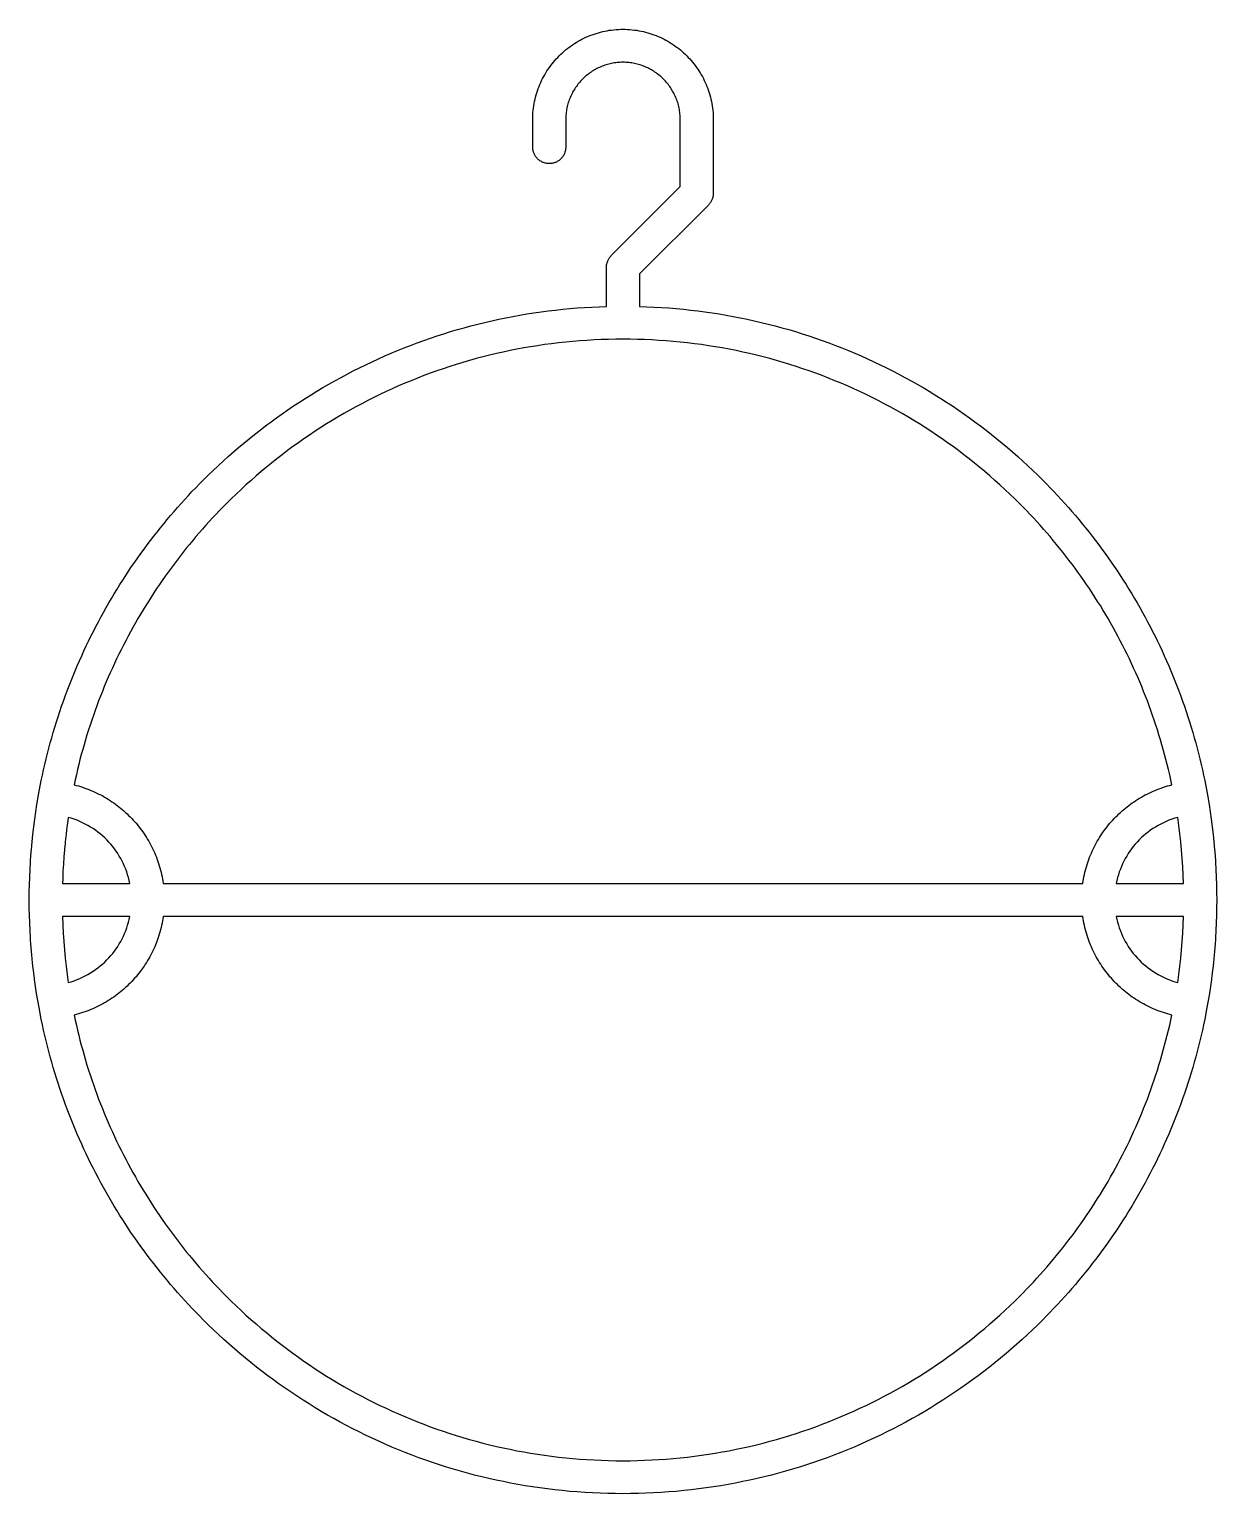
# Model space of a CAD drawing. Extents: x 27 to 2943, y 104 to 2866.
# Drawn here: x 92.5 to 372.5, y 2520.7 to 2866 of the extents above; entities that cross this region are included whole.
import ezdxf

# ---------------------------------------------------------------- set-up
doc = ezdxf.new("R2010")
doc.units = 0
doc.layers.add('IMPORT_-_HANGER_PACK_EPS', color=18, linetype='CONTINUOUS')

msp = doc.modelspace()

# ---------------------------------------------------------------- linework, layer by layer
at = {"layer": 'IMPORT_-_HANGER_PACK_EPS'}
for points in [[(218.98, 2838.16), (218.97, 2837.96), (218.96, 2837.77), (218.93, 2837.57), (218.9, 2837.38), (218.85, 2837.19), (218.8, 2837.01), (218.74, 2836.83), (218.67, 2836.65), (218.59, 2836.48), (218.51, 2836.31), (218.41, 2836.15), (218.31, 2835.99), (218.2, 2835.84), (218.09, 2835.69), (217.97, 2835.55), (217.84, 2835.41), (217.7, 2835.28), (217.56, 2835.16), (217.41, 2835.05), (217.26, 2834.94), (217.1, 2834.84), (216.94, 2834.74), (216.77, 2834.66), (216.6, 2834.58), (216.42, 2834.51), (216.24, 2834.45), (216.06, 2834.4), (215.87, 2834.35), (215.68, 2834.32), (215.48, 2834.29), (215.29, 2834.28), (215.09, 2834.27), (214.89, 2834.28), (214.69, 2834.29), (214.49, 2834.32), (214.3, 2834.35), (214.11, 2834.4), (213.93, 2834.45), (213.75, 2834.51), (213.57, 2834.58), (213.4, 2834.66), (213.23, 2834.74), (213.07, 2834.84), (212.91, 2834.94), (212.76, 2835.05), (212.61, 2835.16), (212.47, 2835.28), (212.34, 2835.41), (212.21, 2835.55), (212.09, 2835.69), (211.97, 2835.84), (211.86, 2835.99), (211.76, 2836.15), (211.67, 2836.31), (211.58, 2836.48), (211.5, 2836.65), (211.43, 2836.83), (211.37, 2837.01), (211.32, 2837.19), (211.28, 2837.38), (211.24, 2837.57), (211.22, 2837.77), (211.2, 2837.96), (211.2, 2838.16), (211.2, 2844.67), (211.2, 2845.22), (211.23, 2845.76), (211.26, 2846.3), (211.31, 2846.84), (211.37, 2847.37), (211.44, 2847.9), (211.53, 2848.43), (211.63, 2848.95), (211.75, 2849.46), (211.87, 2849.97), (212.01, 2850.48), (212.16, 2850.98), (212.32, 2851.48), (212.49, 2851.97), (212.68, 2852.46), (212.88, 2852.94), (213.08, 2853.41), (213.3, 2853.88), (213.53, 2854.34), (213.78, 2854.8), (214.03, 2855.25), (214.29, 2855.69), (214.56, 2856.12), (214.84, 2856.55), (215.14, 2856.97), (215.44, 2857.39), (215.75, 2857.79), (216.07, 2858.19), (216.4, 2858.58), (216.74, 2858.96), (217.09, 2859.34), (217.45, 2859.7), (217.81, 2860.06), (218.19, 2860.41), (218.57, 2860.75), (218.96, 2861.08), (219.36, 2861.4), (219.76, 2861.71), (220.18, 2862.01), (220.6, 2862.31), (221.03, 2862.59), (221.46, 2862.86), (221.91, 2863.12), (222.35, 2863.38), (222.81, 2863.62), (223.27, 2863.85), (223.74, 2864.07), (224.21, 2864.27), (224.69, 2864.47), (225.18, 2864.66), (225.67, 2864.83), (226.17, 2864.99), (226.67, 2865.14), (227.18, 2865.28), (227.69, 2865.41), (228.2, 2865.52), (228.73, 2865.62), (229.25, 2865.71), (229.78, 2865.78), (230.31, 2865.84), (230.85, 2865.89), (231.39, 2865.93), (231.94, 2865.95), (232.48, 2865.95), (233.03, 2865.95), (233.57, 2865.93), (234.12, 2865.89), (234.65, 2865.84), (235.19, 2865.78), (235.71, 2865.71), (236.24, 2865.62), (236.76, 2865.52), (237.28, 2865.41), (237.79, 2865.28), (238.3, 2865.14), (238.8, 2864.99), (239.29, 2864.83), (239.79, 2864.66), (240.27, 2864.47), (240.75, 2864.27), (241.23, 2864.07), (241.69, 2863.85), (242.16, 2863.62), (242.61, 2863.38), (243.06, 2863.12), (243.5, 2862.86), (243.94, 2862.59), (244.37, 2862.31), (244.79, 2862.01), (245.2, 2861.71), (245.61, 2861.4), (246.01, 2861.08), (246.4, 2860.75), (246.78, 2860.41), (247.15, 2860.06), (247.52, 2859.7), (247.88, 2859.34), (248.22, 2858.96), (248.56, 2858.58), (248.89, 2858.19), (249.21, 2857.79), (249.53, 2857.39), (249.83, 2856.97), (250.12, 2856.55), (250.4, 2856.12), (250.68, 2855.69), (250.94, 2855.25), (251.19, 2854.8), (251.43, 2854.34), (251.66, 2853.88), (251.88, 2853.41), (252.09, 2852.94), (252.29, 2852.46), (252.47, 2851.97), (252.65, 2851.48), (252.81, 2850.98), (252.96, 2850.48), (253.09, 2849.97), (253.22, 2849.46), (253.33, 2848.95), (253.43, 2848.43), (253.52, 2847.9), (253.6, 2847.37), (253.66, 2846.84), (253.71, 2846.3), (253.74, 2845.76), (253.76, 2845.22), (253.77, 2844.67), (253.77, 2827.27), (253.76, 2827.07), (253.75, 2826.87), (253.72, 2826.68), (253.69, 2826.48), (253.64, 2826.29), (253.59, 2826.11), (253.53, 2825.93), (253.46, 2825.75), (253.38, 2825.57), (253.29, 2825.41), (253.19, 2825.24), (253.09, 2825.08), (252.98, 2824.93), (252.86, 2824.78), (252.74, 2824.64), (252.61, 2824.5), (236.37, 2808.27), (236.37, 2800.6), (238.11, 2800.54), (239.84, 2800.46), (241.57, 2800.36), (243.29, 2800.24), (245, 2800.1), (246.71, 2799.94), (248.41, 2799.76), (250.11, 2799.55), (251.8, 2799.33), (253.48, 2799.09), (255.16, 2798.83), (256.83, 2798.54), (258.49, 2798.24), (260.15, 2797.92), (261.8, 2797.58), (263.44, 2797.22), (265.08, 2796.84), (266.71, 2796.44), (268.33, 2796.02), (269.94, 2795.58), (271.55, 2795.13), (273.14, 2794.66), (274.73, 2794.16), (276.31, 2793.65), (277.89, 2793.12), (279.45, 2792.58), (281.01, 2792.01), (282.56, 2791.43), (284.09, 2790.83), (285.62, 2790.21), (287.14, 2789.58), (288.66, 2788.92), (290.16, 2788.26), (291.65, 2787.57), (293.14, 2786.86), (294.61, 2786.14), (296.07, 2785.41), (297.53, 2784.65), (298.97, 2783.88), (300.41, 2783.1), (301.83, 2782.29), (303.24, 2781.47), (304.65, 2780.64), (306.04, 2779.79), (307.42, 2778.92), (308.79, 2778.04), (310.15, 2777.14), (311.5, 2776.23), (312.84, 2775.3), (314.17, 2774.36), (315.48, 2773.4), (316.78, 2772.43), (318.08, 2771.44), (319.36, 2770.44), (320.62, 2769.42), (321.88, 2768.39), (323.12, 2767.35), (324.35, 2766.29), (325.57, 2765.22), (326.78, 2764.13), (327.97, 2763.03), (329.15, 2761.91), (330.32, 2760.79), (331.47, 2759.65), (332.36, 2758.75), (333.24, 2757.85), (334.11, 2756.94), (334.97, 2756.02), (335.83, 2755.09), (336.68, 2754.16), (337.51, 2753.21), (338.34, 2752.26), (339.17, 2751.31), (339.98, 2750.34), (340.78, 2749.37), (341.58, 2748.39), (342.37, 2747.4), (343.14, 2746.41), (343.91, 2745.41), (344.68, 2744.4), (345.43, 2743.39), (346.17, 2742.36), (346.9, 2741.33), (347.63, 2740.3), (348.34, 2739.26), (349.05, 2738.21), (349.75, 2737.15), (350.44, 2736.09), (351.11, 2735.02), (351.78, 2733.94), (352.44, 2732.86), (353.09, 2731.77), (353.73, 2730.68), (354.37, 2729.58), (354.99, 2728.47), (355.6, 2727.35), (356.2, 2726.23), (356.79, 2725.11), (357.37, 2723.98), (357.94, 2722.84), (358.51, 2721.69), (359.06, 2720.54), (359.6, 2719.39), (360.13, 2718.23), (360.65, 2717.06), (361.16, 2715.89), (361.66, 2714.71), (362.15, 2713.53), (362.63, 2712.34), (363.1, 2711.15), (363.56, 2709.95), (364, 2708.74), (364.44, 2707.53), (364.86, 2706.32), (365.28, 2705.1), (365.68, 2703.87), (366.07, 2702.64), (366.46, 2701.41), (366.83, 2700.17), (367.19, 2698.92), (367.53, 2697.67), (367.87, 2696.42), (368.2, 2695.16), (368.51, 2693.9), (368.81, 2692.63), (369.1, 2691.36), (369.38, 2690.08), (369.65, 2688.8), (369.69, 2688.81), (370.06, 2686.7), (370.38, 2684.96), (370.67, 2683.2), (370.95, 2681.45), (371.2, 2679.68), (371.43, 2677.91), (371.63, 2676.13), (371.82, 2674.34), (371.98, 2672.55), (372.03, 2671.98), (372.1, 2670.99), (372.17, 2670), (372.22, 2669.35), (372.29, 2668.07), (372.31, 2667.67), (372.37, 2666.19), (372.38, 2665.95), (372.44, 2664.32), (372.44, 2664.22), (372.47, 2662.49), (372.47, 2662.44), (372.48, 2660.66), (372.47, 2658.86), (372.47, 2658.83), (372.44, 2657.08), (372.44, 2657.01), (372.38, 2655.31), (372.38, 2655.18), (372.31, 2653.55), (372.29, 2653.35), (372.21, 2651.81), (372.19, 2651.52), (372.09, 2650.07), (372.06, 2649.69), (371.95, 2648.35), (371.9, 2647.86), (371.79, 2646.64), (371.72, 2646.02), (371.61, 2644.96), (371.51, 2644.11), (371.42, 2643.37), (371.26, 2642.13), (371.26, 2642.11), (371.24, 2641.92), (371.23, 2641.91), (371, 2640.24), (370.75, 2638.59), (370.48, 2636.94), (370.19, 2635.3), (369.69, 2632.51), (369.65, 2632.51), (369.38, 2631.23), (369.1, 2629.95), (368.81, 2628.68), (368.51, 2627.41), (368.2, 2626.15), (367.87, 2624.89), (367.53, 2623.64), (367.19, 2622.39), (366.83, 2621.14), (366.46, 2619.9), (366.07, 2618.67), (365.68, 2617.44), (365.28, 2616.21), (364.86, 2614.99), (364.44, 2613.78), (364, 2612.57), (363.56, 2611.36), (363.1, 2610.17), (362.63, 2608.97), (362.15, 2607.78), (361.66, 2606.6), (361.16, 2605.42), (360.65, 2604.25), (360.13, 2603.08), (359.6, 2601.92), (359.06, 2600.77), (358.51, 2599.62), (357.94, 2598.47), (357.37, 2597.33), (356.79, 2596.2), (356.2, 2595.08), (355.6, 2593.96), (354.99, 2592.84), (354.37, 2591.74), (353.73, 2590.63), (353.09, 2589.54), (352.44, 2588.45), (351.78, 2587.37), (351.12, 2586.29), (350.44, 2585.22), (349.75, 2584.16), (349.05, 2583.1), (348.34, 2582.05), (347.63, 2581.01), (346.9, 2579.98), (346.17, 2578.95), (345.43, 2577.92), (344.68, 2576.91), (343.91, 2575.9), (343.14, 2574.9), (342.37, 2573.91), (341.58, 2572.92), (340.78, 2571.94), (339.98, 2570.97), (339.17, 2570), (338.34, 2569.05), (337.51, 2568.1), (336.68, 2567.16), (335.83, 2566.22), (334.97, 2565.29), (334.11, 2564.38), (333.24, 2563.46), (332.36, 2562.56), (331.47, 2561.67), (330.28, 2560.48), (329.07, 2559.32), (327.85, 2558.17), (326.61, 2557.03), (325.36, 2555.91), (324.1, 2554.8), (322.82, 2553.71), (321.53, 2552.63), (320.23, 2551.57), (318.91, 2550.52), (317.58, 2549.49), (316.24, 2548.47), (314.89, 2547.47), (313.52, 2546.49), (312.14, 2545.52), (310.75, 2544.57), (309.35, 2543.63), (307.94, 2542.71), (306.51, 2541.81), (305.07, 2540.93), (303.62, 2540.06), (302.16, 2539.21), (300.69, 2538.37), (299.21, 2537.56), (297.72, 2536.76), (296.21, 2535.97), (294.7, 2535.21), (293.17, 2534.46), (291.64, 2533.73), (290.09, 2533.02), (288.54, 2532.33), (286.97, 2531.66), (285.4, 2531), (283.81, 2530.37), (282.22, 2529.75), (280.61, 2529.15), (279, 2528.57), (277.38, 2528.01), (275.75, 2527.47), (274.11, 2526.95), (272.46, 2526.45), (270.8, 2525.97), (269.14, 2525.51), (267.47, 2525.06), (265.79, 2524.64), (264.1, 2524.24), (262.4, 2523.86), (260.69, 2523.5), (258.98, 2523.16), (257.26, 2522.84), (255.53, 2522.55), (253.8, 2522.27), (252.06, 2522.01), (250.31, 2521.78), (248.56, 2521.57), (246.79, 2521.38), (245.03, 2521.21), (243.25, 2521.06), (241.47, 2520.94), (239.69, 2520.84), (237.89, 2520.76), (236.1, 2520.7), (234.29, 2520.67), (232.48, 2520.66), (230.67, 2520.67), (228.87, 2520.7), (227.07, 2520.76), (225.28, 2520.84), (223.49, 2520.94), (221.71, 2521.06), (219.94, 2521.21), (218.17, 2521.38), (216.41, 2521.57), (214.65, 2521.78), (212.91, 2522.01), (211.17, 2522.27), (209.43, 2522.55), (207.7, 2522.84), (205.98, 2523.16), (204.27, 2523.5), (202.57, 2523.86), (200.87, 2524.24), (199.18, 2524.64), (197.5, 2525.06), (195.83, 2525.51), (194.16, 2525.97), (192.5, 2526.45), (190.86, 2526.95), (189.22, 2527.47), (187.59, 2528.01), (185.96, 2528.57), (184.35, 2529.15), (182.75, 2529.75), (181.15, 2530.37), (179.57, 2531), (177.99, 2531.66), (176.43, 2532.33), (174.87, 2533.02), (173.33, 2533.73), (171.79, 2534.46), (170.27, 2535.21), (168.75, 2535.97), (167.25, 2536.76), (165.76, 2537.56), (164.27, 2538.37), (162.8, 2539.21), (161.34, 2540.06), (159.89, 2540.93), (158.46, 2541.81), (157.03, 2542.71), (155.62, 2543.63), (154.21, 2544.57), (152.82, 2545.52), (151.44, 2546.49), (150.08, 2547.47), (148.72, 2548.47), (147.38, 2549.49), (146.05, 2550.52), (144.74, 2551.57), (143.44, 2552.63), (142.15, 2553.71), (140.87, 2554.8), (139.61, 2555.91), (138.36, 2557.03), (137.12, 2558.17), (135.9, 2559.32), (134.69, 2560.48), (133.49, 2561.67), (132.61, 2562.56), (131.73, 2563.46), (130.85, 2564.38), (129.99, 2565.29), (129.14, 2566.22), (128.29, 2567.16), (127.45, 2568.1), (126.62, 2569.05), (125.8, 2570), (124.99, 2570.97), (124.18, 2571.94), (123.39, 2572.92), (122.6, 2573.91), (121.82, 2574.9), (121.05, 2575.9), (120.29, 2576.91), (119.54, 2577.92), (118.8, 2578.95), (118.06, 2579.98), (117.34, 2581.01), (116.62, 2582.05), (115.91, 2583.1), (115.22, 2584.16), (114.53, 2585.22), (113.85, 2586.29), (113.18, 2587.37), (112.52, 2588.45), (111.87, 2589.54), (111.23, 2590.63), (110.6, 2591.74), (109.98, 2592.84), (109.37, 2593.96), (108.77, 2595.08), (108.17, 2596.2), (107.59, 2597.33), (107.02, 2598.47), (106.46, 2599.62), (105.91, 2600.77), (105.37, 2601.92), (104.84, 2603.08), (104.31, 2604.25), (103.8, 2605.42), (103.3, 2606.6), (102.82, 2607.78), (102.34, 2608.97), (101.87, 2610.17), (101.41, 2611.36), (100.96, 2612.57), (100.53, 2613.78), (100.1, 2614.99), (99.69, 2616.21), (99.28, 2617.44), (98.89, 2618.67), (98.51, 2619.9), (98.14, 2621.14), (97.78, 2622.39), (97.43, 2623.64), (97.09, 2624.89), (96.77, 2626.15), (96.46, 2627.41), (96.15, 2628.68), (95.86, 2629.95), (95.58, 2631.23), (95.31, 2632.51), (95.27, 2632.51), (94.78, 2635.3), (94.49, 2636.94), (94.22, 2638.59), (93.96, 2640.24), (93.73, 2641.91), (93.73, 2641.92), (93.7, 2642.11), (93.7, 2642.13), (93.54, 2643.37), (93.45, 2644.11), (93.35, 2644.96), (93.24, 2646.02), (93.18, 2646.64), (93.06, 2647.86), (93.02, 2648.35), (92.91, 2649.69), (92.88, 2650.07), (92.78, 2651.52), (92.76, 2651.81), (92.67, 2653.35), (92.66, 2653.55), (92.59, 2655.18), (92.58, 2655.31), (92.53, 2657.01), (92.53, 2657.08), (92.49, 2658.83), (92.49, 2658.86), (92.48, 2660.66), (92.49, 2662.44), (92.49, 2662.49), (92.53, 2664.22), (92.53, 2664.32), (92.58, 2665.95), (92.59, 2666.19), (92.66, 2667.67), (92.68, 2668.07), (92.75, 2669.35), (92.79, 2670), (92.86, 2670.99), (92.94, 2671.98), (92.98, 2672.55), (93.15, 2674.34), (93.33, 2676.13), (93.54, 2677.91), (93.77, 2679.68), (94.02, 2681.45), (94.29, 2683.2), (94.59, 2684.96), (94.9, 2686.7), (95.28, 2688.81), (95.32, 2688.8), (95.58, 2690.08), (95.86, 2691.36), (96.15, 2692.63), (96.46, 2693.9), (96.77, 2695.16), (97.1, 2696.42), (97.43, 2697.67), (97.78, 2698.92), (98.14, 2700.17), (98.51, 2701.41), (98.89, 2702.64), (99.28, 2703.87), (99.69, 2705.1), (100.1, 2706.32), (100.53, 2707.53), (100.96, 2708.74), (101.41, 2709.95), (101.87, 2711.15), (102.34, 2712.34), (102.82, 2713.53), (103.3, 2714.71), (103.8, 2715.89), (104.31, 2717.06), (104.84, 2718.23), (105.37, 2719.39), (105.91, 2720.55), (106.46, 2721.69), (107.02, 2722.84), (107.59, 2723.98), (108.17, 2725.11), (108.77, 2726.23), (109.37, 2727.35), (109.98, 2728.47), (110.6, 2729.58), (111.23, 2730.68), (111.87, 2731.77), (112.52, 2732.86), (113.18, 2733.94), (113.85, 2735.02), (114.53, 2736.09), (115.22, 2737.15), (115.91, 2738.21), (116.62, 2739.26), (117.34, 2740.3), (118.06, 2741.33), (118.8, 2742.36), (119.54, 2743.39), (120.29, 2744.4), (121.05, 2745.41), (121.82, 2746.41), (122.6, 2747.4), (123.39, 2748.39), (124.18, 2749.37), (124.99, 2750.34), (125.8, 2751.31), (126.62, 2752.26), (127.45, 2753.21), (128.29, 2754.16), (129.14, 2755.09), (129.99, 2756.02), (130.85, 2756.94), (131.73, 2757.85), (132.61, 2758.75), (133.49, 2759.65), (134.65, 2760.79), (135.81, 2761.91), (136.99, 2763.03), (138.19, 2764.13), (139.39, 2765.22), (140.61, 2766.29), (141.84, 2767.35), (143.09, 2768.39), (144.34, 2769.42), (145.61, 2770.44), (146.89, 2771.44), (148.18, 2772.43), (149.48, 2773.4), (150.8, 2774.36), (152.13, 2775.3), (153.46, 2776.23), (154.81, 2777.14), (156.17, 2778.04), (157.54, 2778.92), (158.93, 2779.79), (160.32, 2780.64), (161.72, 2781.47), (163.13, 2782.29), (164.56, 2783.1), (165.99, 2783.88), (167.44, 2784.65), (168.89, 2785.41), (170.36, 2786.14), (171.83, 2786.86), (173.31, 2787.57), (174.81, 2788.26), (176.31, 2788.92), (177.82, 2789.58), (179.34, 2790.21), (180.87, 2790.83), (182.41, 2791.43), (183.96, 2792.01), (185.51, 2792.58), (187.08, 2793.12), (188.65, 2793.65), (190.23, 2794.16), (191.82, 2794.66), (193.42, 2795.13), (195.03, 2795.58), (196.64, 2796.02), (198.26, 2796.44), (199.89, 2796.84), (201.52, 2797.22), (203.17, 2797.58), (204.82, 2797.92), (206.47, 2798.24), (208.14, 2798.54), (209.81, 2798.83), (211.48, 2799.09), (213.17, 2799.33), (214.86, 2799.55), (216.55, 2799.76), (218.26, 2799.94), (219.97, 2800.1), (221.68, 2800.24), (223.4, 2800.36), (225.13, 2800.46), (226.86, 2800.54), (228.59, 2800.6), (228.59, 2809.88), (228.59, 2809.88), (228.6, 2810.06), (228.61, 2810.25), (228.63, 2810.44), (228.67, 2810.62), (228.71, 2810.8), (228.75, 2810.99), (228.81, 2811.16), (228.88, 2811.34), (228.95, 2811.52), (229.04, 2811.69), (229.13, 2811.85), (229.23, 2812.02), (229.35, 2812.18), (229.47, 2812.33), (229.6, 2812.48), (229.73, 2812.63), (245.99, 2828.88), (245.99, 2844.67), (245.99, 2845.01), (245.97, 2845.36), (245.95, 2845.7), (245.92, 2846.04), (245.88, 2846.38), (245.83, 2846.72), (245.78, 2847.05), (245.71, 2847.38), (245.64, 2847.71), (245.56, 2848.03), (245.47, 2848.35), (245.38, 2848.67), (245.28, 2848.98), (245.17, 2849.3), (245.05, 2849.6), (244.92, 2849.91), (244.79, 2850.21), (244.65, 2850.51), (244.51, 2850.8), (244.35, 2851.09), (244.19, 2851.37), (244.03, 2851.65), (243.85, 2851.93), (243.67, 2852.2), (243.49, 2852.47), (243.29, 2852.73), (243.1, 2852.99), (242.89, 2853.24), (242.68, 2853.49), (242.47, 2853.73), (242.25, 2853.97), (242.02, 2854.2), (241.79, 2854.43), (241.55, 2854.65), (241.31, 2854.87), (241.06, 2855.08), (240.8, 2855.28), (240.55, 2855.48), (240.28, 2855.67), (240.02, 2855.86), (239.74, 2856.04), (239.47, 2856.21), (239.19, 2856.38), (238.9, 2856.54), (238.61, 2856.69), (238.32, 2856.84), (238.02, 2856.98), (237.72, 2857.11), (237.42, 2857.23), (237.11, 2857.35), (236.8, 2857.46), (236.48, 2857.57), (236.17, 2857.66), (235.85, 2857.75), (235.52, 2857.83), (235.19, 2857.9), (234.86, 2857.96), (234.53, 2858.02), (234.2, 2858.07), (233.86, 2858.11), (233.52, 2858.14), (233.17, 2858.16), (232.83, 2858.17), (232.48, 2858.18), (232.14, 2858.17), (231.79, 2858.16), (231.45, 2858.14), (231.11, 2858.11), (230.77, 2858.07), (230.43, 2858.02), (230.1, 2857.96), (229.77, 2857.9), (229.44, 2857.83), (229.12, 2857.75), (228.8, 2857.66), (228.48, 2857.57), (228.17, 2857.46), (227.85, 2857.35), (227.55, 2857.23), (227.24, 2857.11), (226.94, 2856.98), (226.64, 2856.84), (226.35, 2856.69), (226.06, 2856.54), (225.78, 2856.38), (225.5, 2856.21), (225.22, 2856.04), (224.95, 2855.86), (224.68, 2855.67), (224.42, 2855.48), (224.16, 2855.28), (223.91, 2855.08), (223.66, 2854.87), (223.42, 2854.65), (223.18, 2854.43), (222.95, 2854.2), (222.72, 2853.97), (222.5, 2853.73), (222.28, 2853.49), (222.07, 2853.24), (221.87, 2852.99), (221.67, 2852.73), (221.48, 2852.47), (221.29, 2852.2), (221.11, 2851.93), (220.94, 2851.65), (220.77, 2851.37), (220.61, 2851.09), (220.46, 2850.8), (220.31, 2850.51), (220.17, 2850.21), (220.04, 2849.91), (219.92, 2849.6), (219.8, 2849.3), (219.69, 2848.99), (219.59, 2848.67), (219.49, 2848.35), (219.4, 2848.03), (219.32, 2847.71), (219.25, 2847.38), (219.19, 2847.05), (219.13, 2846.72), (219.08, 2846.38), (219.05, 2846.04), (219.02, 2845.7), (218.99, 2845.36), (218.98, 2845.01), (218.98, 2844.67)], [(103.05, 2687.8), (103.56, 2687.67), (104.06, 2687.53), (104.56, 2687.38), (105.06, 2687.22), (105.55, 2687.05), (106.04, 2686.88), (106.53, 2686.69), (107.01, 2686.5), (107.48, 2686.3), (107.95, 2686.09), (108.42, 2685.87), (108.88, 2685.64), (109.34, 2685.41), (109.79, 2685.17), (110.23, 2684.92), (110.68, 2684.66), (111.11, 2684.39), (111.54, 2684.11), (111.97, 2683.83), (112.39, 2683.54), (112.81, 2683.25), (113.22, 2682.94), (113.62, 2682.63), (114.02, 2682.31), (114.41, 2681.98), (114.79, 2681.65), (115.17, 2681.31), (115.55, 2680.96), (115.91, 2680.61), (116.28, 2680.25), (116.63, 2679.88), (116.98, 2679.51), (117.32, 2679.13), (117.66, 2678.73), (118, 2678.34), (118.32, 2677.93), (118.64, 2677.52), (118.95, 2677.11), (119.25, 2676.69), (119.54, 2676.26), (119.83, 2675.83), (120.11, 2675.39), (120.38, 2674.94), (120.64, 2674.49), (120.9, 2674.04), (121.15, 2673.58), (121.38, 2673.11), (121.61, 2672.64), (121.84, 2672.17), (122.05, 2671.69), (122.25, 2671.21), (122.45, 2670.72), (122.63, 2670.23), (122.81, 2669.73), (122.98, 2669.23), (123.13, 2668.72), (123.28, 2668.21), (123.42, 2667.7), (123.55, 2667.18), (123.67, 2666.66), (123.78, 2666.14), (123.88, 2665.61), (123.97, 2665.08), (124.05, 2664.54), (340.91, 2664.54), (340.99, 2665.08), (341.08, 2665.61), (341.18, 2666.14), (341.29, 2666.66), (341.41, 2667.18), (341.54, 2667.7), (341.68, 2668.21), (341.83, 2668.72), (341.99, 2669.23), (342.16, 2669.73), (342.33, 2670.23), (342.52, 2670.72), (342.71, 2671.21), (342.92, 2671.69), (343.13, 2672.17), (343.35, 2672.64), (343.58, 2673.11), (343.82, 2673.58), (344.07, 2674.04), (344.32, 2674.49), (344.58, 2674.94), (344.86, 2675.39), (345.13, 2675.83), (345.42, 2676.26), (345.72, 2676.69), (346.02, 2677.11), (346.33, 2677.52), (346.65, 2677.93), (346.97, 2678.34), (347.3, 2678.73), (347.64, 2679.13), (347.99, 2679.51), (348.34, 2679.88), (348.69, 2680.25), (349.05, 2680.61), (349.42, 2680.96), (349.79, 2681.31), (350.17, 2681.65), (350.56, 2681.98), (350.95, 2682.31), (351.35, 2682.63), (351.75, 2682.94), (352.16, 2683.24), (352.57, 2683.54), (352.99, 2683.83), (353.42, 2684.11), (353.85, 2684.39), (354.29, 2684.66), (354.73, 2684.91), (355.18, 2685.17), (355.63, 2685.41), (356.09, 2685.64), (356.55, 2685.87), (357.01, 2686.09), (357.48, 2686.3), (357.96, 2686.5), (358.44, 2686.69), (358.92, 2686.88), (359.41, 2687.05), (359.9, 2687.22), (360.4, 2687.38), (360.9, 2687.53), (361.4, 2687.67), (361.91, 2687.8), (361.66, 2689), (361.39, 2690.19), (361.11, 2691.38), (360.82, 2692.57), (360.52, 2693.75), (360.21, 2694.93), (359.89, 2696.1), (359.56, 2697.27), (359.22, 2698.44), (358.87, 2699.6), (358.51, 2700.75), (358.14, 2701.9), (357.76, 2703.05), (357.36, 2704.19), (356.96, 2705.33), (356.55, 2706.46), (356.13, 2707.59), (355.69, 2708.71), (355.25, 2709.83), (354.8, 2710.95), (354.34, 2712.05), (353.86, 2713.16), (353.38, 2714.25), (352.89, 2715.35), (352.39, 2716.43), (351.88, 2717.52), (351.36, 2718.59), (350.83, 2719.66), (350.29, 2720.73), (349.75, 2721.79), (349.19, 2722.84), (348.62, 2723.89), (348.05, 2724.93), (347.46, 2725.97), (346.87, 2727), (346.27, 2728.03), (345.66, 2729.05), (345.04, 2730.06), (344.41, 2731.07), (343.77, 2732.07), (343.12, 2733.07), (342.47, 2734.06), (341.81, 2735.04), (341.13, 2736.02), (340.45, 2736.99), (339.76, 2737.95), (339.07, 2738.91), (338.36, 2739.86), (337.65, 2740.8), (336.92, 2741.74), (336.19, 2742.67), (335.45, 2743.6), (334.71, 2744.51), (333.95, 2745.43), (333.19, 2746.33), (332.42, 2747.23), (331.64, 2748.12), (330.85, 2749), (330.06, 2749.87), (329.26, 2750.74), (328.45, 2751.61), (327.63, 2752.46), (326.81, 2753.31), (325.97, 2754.15), (324.85, 2755.26), (323.7, 2756.36), (322.55, 2757.45), (321.38, 2758.52), (320.2, 2759.58), (319.01, 2760.63), (317.8, 2761.66), (316.58, 2762.68), (315.35, 2763.68), (314.11, 2764.67), (312.86, 2765.65), (311.59, 2766.61), (310.31, 2767.55), (309.02, 2768.48), (307.72, 2769.39), (306.4, 2770.29), (305.08, 2771.18), (303.74, 2772.04), (302.4, 2772.9), (301.04, 2773.73), (299.67, 2774.55), (298.29, 2775.36), (296.9, 2776.14), (295.5, 2776.92), (294.09, 2777.67), (292.67, 2778.41), (291.24, 2779.13), (289.8, 2779.84), (288.35, 2780.52), (286.89, 2781.2), (285.42, 2781.85), (283.94, 2782.48), (282.46, 2783.1), (280.96, 2783.7), (279.46, 2784.29), (277.94, 2784.85), (276.42, 2785.4), (274.89, 2785.93), (273.35, 2786.44), (271.8, 2786.93), (270.24, 2787.41), (268.68, 2787.86), (267.1, 2788.3), (265.52, 2788.71), (263.94, 2789.11), (262.34, 2789.49), (260.74, 2789.85), (259.13, 2790.19), (257.51, 2790.51), (255.89, 2790.81), (254.25, 2791.09), (252.62, 2791.35), (250.97, 2791.59), (249.32, 2791.81), (247.66, 2792.01), (246, 2792.19), (244.33, 2792.35), (242.65, 2792.49), (240.97, 2792.61), (239.29, 2792.71), (237.59, 2792.78), (235.9, 2792.83), (234.19, 2792.87), (232.48, 2792.88), (230.77, 2792.87), (229.07, 2792.83), (227.37, 2792.78), (225.68, 2792.71), (223.99, 2792.61), (222.31, 2792.49), (220.64, 2792.35), (218.97, 2792.19), (217.3, 2792.01), (215.65, 2791.81), (213.99, 2791.59), (212.35, 2791.35), (210.71, 2791.09), (209.08, 2790.81), (207.46, 2790.51), (205.84, 2790.19), (204.23, 2789.85), (202.63, 2789.49), (201.03, 2789.11), (199.44, 2788.71), (197.86, 2788.3), (196.29, 2787.86), (194.73, 2787.41), (193.17, 2786.93), (191.62, 2786.44), (190.08, 2785.93), (188.55, 2785.4), (187.03, 2784.85), (185.51, 2784.29), (184.01, 2783.7), (182.51, 2783.1), (181.02, 2782.48), (179.54, 2781.85), (178.07, 2781.2), (176.61, 2780.52), (175.16, 2779.84), (173.72, 2779.13), (172.29, 2778.41), (170.87, 2777.67), (169.46, 2776.92), (168.06, 2776.14), (166.67, 2775.36), (165.29, 2774.55), (163.93, 2773.73), (162.57, 2772.9), (161.22, 2772.04), (159.89, 2771.18), (158.56, 2770.29), (157.25, 2769.39), (155.95, 2768.48), (154.66, 2767.55), (153.38, 2766.61), (152.11, 2765.65), (150.86, 2764.67), (149.61, 2763.68), (148.38, 2762.68), (147.16, 2761.66), (145.96, 2760.63), (144.77, 2759.58), (143.58, 2758.52), (142.42, 2757.45), (141.26, 2756.36), (140.12, 2755.26), (138.99, 2754.15), (138.16, 2753.31), (137.34, 2752.46), (136.52, 2751.61), (135.71, 2750.74), (134.91, 2749.87), (134.11, 2749), (133.33, 2748.12), (132.55, 2747.23), (131.78, 2746.33), (131.01, 2745.43), (130.26, 2744.51), (129.51, 2743.6), (128.77, 2742.67), (128.04, 2741.74), (127.32, 2740.8), (126.61, 2739.86), (125.9, 2738.91), (125.2, 2737.95), (124.51, 2736.99), (123.83, 2736.02), (123.16, 2735.04), (122.5, 2734.06), (121.84, 2733.07), (121.19, 2732.07), (120.56, 2731.07), (119.93, 2730.06), (119.31, 2729.05), (118.7, 2728.03), (118.09, 2727), (117.5, 2725.97), (116.92, 2724.93), (116.34, 2723.89), (115.77, 2722.84), (115.22, 2721.79), (114.67, 2720.73), (114.13, 2719.66), (113.6, 2718.59), (113.08, 2717.52), (112.57, 2716.43), (112.07, 2715.35), (111.58, 2714.25), (111.1, 2713.16), (110.63, 2712.05), (110.17, 2710.95), (109.71, 2709.83), (109.27, 2708.71), (108.84, 2707.59), (108.42, 2706.46), (108, 2705.33), (107.6, 2704.19), (107.21, 2703.05), (106.83, 2701.91), (106.45, 2700.75), (106.09, 2699.6), (105.74, 2698.44), (105.4, 2697.27), (105.07, 2696.1), (104.75, 2694.93), (104.44, 2693.75), (104.14, 2692.57), (103.85, 2691.38), (103.58, 2690.19), (103.31, 2689)], [(101.69, 2680.12), (101.58, 2679.43), (101.51, 2678.86), (101.36, 2677.75), (101.29, 2677.25), (101.15, 2676.06), (101.1, 2675.62), (100.96, 2674.35), (100.93, 2673.99), (100.8, 2672.64), (100.77, 2672.38), (100.65, 2670.91), (100.64, 2670.74), (100.53, 2669.2), (100.53, 2669.09), (100.43, 2667.49), (100.43, 2667.42), (100.36, 2665.78), (100.36, 2665.75), (100.32, 2664.54), (116.17, 2664.54), (116.03, 2665.24), (115.86, 2665.92), (115.66, 2666.59), (115.45, 2667.26), (115.21, 2667.91), (114.95, 2668.56), (114.67, 2669.19), (114.37, 2669.81), (114.05, 2670.41), (113.71, 2671.01), (113.34, 2671.59), (112.96, 2672.16), (112.57, 2672.71), (112.15, 2673.25), (111.72, 2673.78), (111.27, 2674.29), (110.78, 2674.8), (110.28, 2675.29), (109.76, 2675.77), (109.23, 2676.22), (108.67, 2676.66), (108.11, 2677.08), (107.53, 2677.48), (106.93, 2677.86), (106.32, 2678.22), (105.69, 2678.56), (105.06, 2678.88), (104.41, 2679.17), (103.74, 2679.45), (103.07, 2679.69), (102.38, 2679.92)], [(348.79, 2664.54), (364.65, 2664.54), (364.58, 2666.52), (364.47, 2668.49), (364.35, 2670.45), (364.19, 2672.4), (364, 2674.34), (363.79, 2676.28), (363.55, 2678.2), (363.28, 2680.12), (362.58, 2679.92), (361.9, 2679.69), (361.22, 2679.44), (360.56, 2679.17), (359.91, 2678.88), (359.27, 2678.56), (358.65, 2678.22), (358.04, 2677.86), (357.44, 2677.48), (356.86, 2677.08), (356.29, 2676.66), (355.74, 2676.22), (355.2, 2675.76), (354.69, 2675.29), (354.18, 2674.8), (353.7, 2674.29), (353.25, 2673.78), (352.82, 2673.25), (352.4, 2672.71), (352, 2672.16), (351.62, 2671.59), (351.26, 2671.01), (350.92, 2670.41), (350.6, 2669.81), (350.3, 2669.19), (350.02, 2668.56), (349.76, 2667.91), (349.52, 2667.26), (349.3, 2666.59), (349.11, 2665.92), (348.94, 2665.24)], [(100.32, 2656.77), (100.39, 2654.79), (100.49, 2652.82), (100.62, 2650.86), (100.78, 2648.91), (100.96, 2646.97), (101.18, 2645.03), (101.42, 2643.11), (101.69, 2641.19), (102.38, 2641.39), (103.07, 2641.62), (103.74, 2641.87), (104.41, 2642.14), (105.06, 2642.43), (105.69, 2642.75), (106.32, 2643.09), (106.93, 2643.45), (107.52, 2643.83), (108.11, 2644.23), (108.67, 2644.65), (109.23, 2645.09), (109.76, 2645.54), (110.28, 2646.02), (110.78, 2646.51), (111.26, 2647.02), (111.72, 2647.53), (112.15, 2648.06), (112.57, 2648.6), (112.96, 2649.15), (113.34, 2649.72), (113.7, 2650.3), (114.05, 2650.9), (114.37, 2651.5), (114.67, 2652.12), (114.95, 2652.75), (115.21, 2653.4), (115.45, 2654.05), (115.66, 2654.72), (115.86, 2655.39), (116.03, 2656.07), (116.17, 2656.77)], [(361.91, 2633.51), (361.4, 2633.64), (360.9, 2633.78), (360.4, 2633.93), (359.9, 2634.09), (359.41, 2634.26), (358.92, 2634.43), (358.44, 2634.62), (357.96, 2634.81), (357.48, 2635.01), (357.01, 2635.22), (356.55, 2635.44), (356.09, 2635.67), (355.63, 2635.9), (355.18, 2636.14), (354.73, 2636.4), (354.29, 2636.65), (353.85, 2636.92), (353.42, 2637.2), (353, 2637.48), (352.58, 2637.77), (352.16, 2638.06), (351.75, 2638.37), (351.35, 2638.68), (350.95, 2639), (350.56, 2639.33), (350.17, 2639.66), (349.79, 2640), (349.42, 2640.35), (349.05, 2640.7), (348.69, 2641.06), (348.34, 2641.42), (347.99, 2641.8), (347.64, 2642.18), (347.3, 2642.57), (346.97, 2642.97), (346.65, 2643.38), (346.33, 2643.79), (346.02, 2644.2), (345.72, 2644.62), (345.42, 2645.05), (345.14, 2645.48), (344.86, 2645.92), (344.58, 2646.37), (344.32, 2646.82), (344.07, 2647.27), (343.82, 2647.73), (343.58, 2648.19), (343.35, 2648.66), (343.13, 2649.14), (342.92, 2649.62), (342.72, 2650.1), (342.52, 2650.59), (342.33, 2651.08), (342.16, 2651.58), (341.99, 2652.08), (341.83, 2652.59), (341.68, 2653.1), (341.54, 2653.61), (341.41, 2654.13), (341.29, 2654.65), (341.18, 2655.17), (341.08, 2655.7), (340.99, 2656.23), (340.91, 2656.77), (124.05, 2656.77), (123.97, 2656.23), (123.88, 2655.7), (123.78, 2655.17), (123.67, 2654.65), (123.55, 2654.13), (123.42, 2653.61), (123.28, 2653.1), (123.13, 2652.59), (122.98, 2652.08), (122.81, 2651.58), (122.63, 2651.08), (122.45, 2650.59), (122.25, 2650.1), (122.05, 2649.62), (121.83, 2649.14), (121.61, 2648.66), (121.38, 2648.19), (121.15, 2647.73), (120.9, 2647.27), (120.64, 2646.82), (120.38, 2646.37), (120.11, 2645.92), (119.83, 2645.48), (119.54, 2645.05), (119.25, 2644.62), (118.95, 2644.2), (118.64, 2643.79), (118.32, 2643.38), (117.99, 2642.97), (117.66, 2642.57), (117.32, 2642.18), (116.98, 2641.8), (116.63, 2641.42), (116.27, 2641.06), (115.91, 2640.7), (115.55, 2640.34), (115.17, 2640), (114.79, 2639.66), (114.41, 2639.33), (114.02, 2639), (113.62, 2638.68), (113.21, 2638.37), (112.8, 2638.06), (112.39, 2637.77), (111.97, 2637.48), (111.54, 2637.2), (111.11, 2636.92), (110.67, 2636.65), (110.23, 2636.39), (109.79, 2636.14), (109.33, 2635.9), (108.88, 2635.67), (108.42, 2635.44), (107.95, 2635.22), (107.48, 2635.01), (107, 2634.81), (106.52, 2634.62), (106.04, 2634.43), (105.55, 2634.26), (105.06, 2634.09), (104.56, 2633.93), (104.06, 2633.78), (103.56, 2633.64), (103.05, 2633.51), (103.31, 2632.31), (103.58, 2631.12), (103.85, 2629.93), (104.14, 2628.74), (104.44, 2627.56), (104.75, 2626.38), (105.07, 2625.21), (105.4, 2624.04), (105.74, 2622.87), (106.09, 2621.71), (106.45, 2620.56), (106.83, 2619.41), (107.21, 2618.26), (107.6, 2617.12), (108, 2615.98), (108.42, 2614.85), (108.84, 2613.72), (109.27, 2612.6), (109.71, 2611.48), (110.17, 2610.36), (110.63, 2609.26), (111.1, 2608.15), (111.58, 2607.06), (112.07, 2605.96), (112.57, 2604.88), (113.08, 2603.79), (113.6, 2602.72), (114.13, 2601.65), (114.67, 2600.58), (115.22, 2599.52), (115.77, 2598.47), (116.34, 2597.42), (116.92, 2596.38), (117.5, 2595.34), (118.09, 2594.31), (118.7, 2593.28), (119.31, 2592.26), (119.93, 2591.25), (120.56, 2590.24), (121.19, 2589.24), (121.84, 2588.24), (122.5, 2587.25), (123.16, 2586.27), (123.83, 2585.29), (124.51, 2584.32), (125.2, 2583.36), (125.9, 2582.4), (126.61, 2581.45), (127.32, 2580.51), (128.04, 2579.57), (128.77, 2578.64), (129.51, 2577.71), (130.26, 2576.8), (131.01, 2575.88), (131.78, 2574.98), (132.55, 2574.08), (133.33, 2573.19), (134.11, 2572.31), (134.91, 2571.44), (135.71, 2570.57), (136.52, 2569.71), (137.34, 2568.85), (138.16, 2568), (138.99, 2567.16), (140.12, 2566.05), (141.26, 2564.95), (142.42, 2563.86), (143.58, 2562.79), (144.76, 2561.73), (145.96, 2560.68), (147.16, 2559.65), (148.38, 2558.63), (149.61, 2557.63), (150.86, 2556.64), (152.11, 2555.66), (153.38, 2554.7), (154.66, 2553.76), (155.95, 2552.83), (157.25, 2551.92), (158.56, 2551.02), (159.89, 2550.13), (161.22, 2549.27), (162.57, 2548.41), (163.93, 2547.58), (165.29, 2546.76), (166.67, 2545.95), (168.06, 2545.17), (169.46, 2544.39), (170.87, 2543.64), (172.29, 2542.9), (173.72, 2542.18), (175.16, 2541.47), (176.61, 2540.79), (178.07, 2540.12), (179.54, 2539.46), (181.02, 2538.83), (182.51, 2538.21), (184.01, 2537.61), (185.51, 2537.02), (187.03, 2536.46), (188.55, 2535.91), (190.08, 2535.38), (191.62, 2534.87), (193.17, 2534.38), (194.72, 2533.91), (196.29, 2533.45), (197.86, 2533.01), (199.44, 2532.6), (201.03, 2532.2), (202.63, 2531.82), (204.23, 2531.46), (205.84, 2531.12), (207.46, 2530.8), (209.08, 2530.5), (210.71, 2530.22), (212.35, 2529.96), (213.99, 2529.72), (215.64, 2529.5), (217.3, 2529.3), (218.97, 2529.12), (220.64, 2528.96), (222.31, 2528.82), (223.99, 2528.7), (225.68, 2528.61), (227.37, 2528.53), (229.07, 2528.48), (230.77, 2528.44), (232.48, 2528.43), (234.19, 2528.44), (235.9, 2528.48), (237.59, 2528.53), (239.29, 2528.61), (240.97, 2528.7), (242.65, 2528.82), (244.33, 2528.96), (246, 2529.12), (247.66, 2529.3), (249.32, 2529.5), (250.97, 2529.72), (252.62, 2529.96), (254.25, 2530.22), (255.89, 2530.5), (257.51, 2530.8), (259.13, 2531.12), (260.74, 2531.46), (262.34, 2531.82), (263.94, 2532.2), (265.52, 2532.6), (267.1, 2533.01), (268.68, 2533.45), (270.24, 2533.91), (271.8, 2534.38), (273.35, 2534.87), (274.89, 2535.38), (276.42, 2535.91), (277.94, 2536.46), (279.45, 2537.02), (280.96, 2537.61), (282.46, 2538.21), (283.94, 2538.83), (285.42, 2539.46), (286.89, 2540.12), (288.35, 2540.79), (289.8, 2541.47), (291.24, 2542.18), (292.67, 2542.9), (294.09, 2543.64), (295.5, 2544.39), (296.9, 2545.17), (298.29, 2545.95), (299.67, 2546.76), (301.04, 2547.58), (302.4, 2548.41), (303.74, 2549.27), (305.08, 2550.13), (306.4, 2551.02), (307.72, 2551.92), (309.02, 2552.83), (310.31, 2553.76), (311.59, 2554.7), (312.86, 2555.66), (314.11, 2556.64), (315.35, 2557.63), (316.58, 2558.63), (317.8, 2559.65), (319.01, 2560.68), (320.2, 2561.73), (321.38, 2562.79), (322.55, 2563.86), (323.7, 2564.95), (324.85, 2566.05), (325.97, 2567.16), (326.81, 2568), (327.63, 2568.85), (328.45, 2569.71), (329.26, 2570.57), (330.06, 2571.44), (330.85, 2572.31), (331.64, 2573.19), (332.42, 2574.08), (333.19, 2574.98), (333.95, 2575.88), (334.71, 2576.8), (335.45, 2577.71), (336.19, 2578.64), (336.92, 2579.57), (337.65, 2580.51), (338.36, 2581.45), (339.07, 2582.4), (339.76, 2583.36), (340.45, 2584.32), (341.13, 2585.29), (341.81, 2586.27), (342.47, 2587.25), (343.12, 2588.24), (343.77, 2589.24), (344.41, 2590.24), (345.04, 2591.25), (345.66, 2592.26), (346.27, 2593.28), (346.87, 2594.31), (347.46, 2595.34), (348.05, 2596.38), (348.62, 2597.42), (349.19, 2598.47), (349.75, 2599.52), (350.29, 2600.58), (350.83, 2601.65), (351.36, 2602.72), (351.88, 2603.79), (352.39, 2604.88), (352.89, 2605.96), (353.38, 2607.06), (353.86, 2608.15), (354.34, 2609.26), (354.8, 2610.36), (355.25, 2611.48), (355.69, 2612.6), (356.13, 2613.72), (356.55, 2614.85), (356.96, 2615.98), (357.36, 2617.12), (357.75, 2618.26), (358.14, 2619.41), (358.51, 2620.56), (358.87, 2621.71), (359.22, 2622.87), (359.56, 2624.04), (359.89, 2625.21), (360.21, 2626.38), (360.52, 2627.56), (360.82, 2628.74), (361.11, 2629.93), (361.39, 2631.12), (361.65, 2632.31), (361.91, 2633.51)], [(348.79, 2656.77), (348.94, 2656.07), (349.11, 2655.39), (349.3, 2654.72), (349.52, 2654.05), (349.76, 2653.4), (350.02, 2652.75), (350.3, 2652.12), (350.6, 2651.5), (350.92, 2650.9), (351.26, 2650.3), (351.62, 2649.72), (352, 2649.15), (352.4, 2648.6), (352.82, 2648.06), (353.25, 2647.53), (353.7, 2647.02), (354.19, 2646.51), (354.69, 2646.02), (355.21, 2645.54), (355.74, 2645.09), (356.29, 2644.65), (356.86, 2644.23), (357.44, 2643.83), (358.04, 2643.45), (358.65, 2643.09), (359.27, 2642.75), (359.91, 2642.43), (360.56, 2642.14), (361.22, 2641.87), (361.9, 2641.62), (362.58, 2641.39), (363.28, 2641.19), (363.55, 2643.11), (363.79, 2645.03), (364, 2646.97), (364.19, 2648.91), (364.35, 2650.86), (364.47, 2652.82), (364.58, 2654.79), (364.65, 2656.77)]]:
    msp.add_lwpolyline(points, close=True, dxfattribs=at)

doc.saveas('drawing.dxf')
